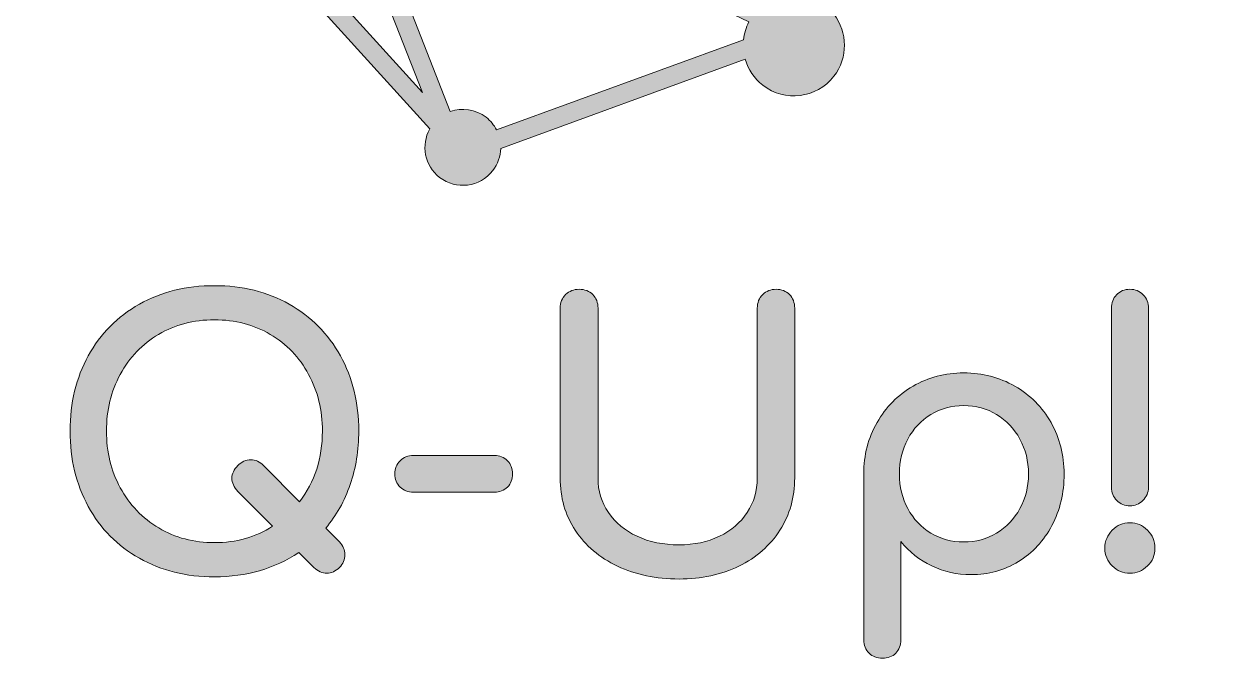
# Model space of a CAD drawing. Header units: inches. Extents: x 1.85 to 8.15, y -9.52 to -0.45.
# Drawn here: x 1.85 to 8.15, y -9.52 to -6.16 of the extents above; entities that cross this region are included whole.
import ezdxf

# ---------------------------------------------------------------- set-up
doc = ezdxf.new("R2010")
doc.units = ezdxf.units.IN
doc.header["$MEASUREMENT"] = 0
doc.layers.add('Capa 1', color=7, linetype='Continuous')

# ---------------------------------------------------------------- blocks, each defined once
blk = doc.blocks.new('block 2')
at = {"layer": 'Capa 1', "true_color": 0x040006}
h = blk.add_hatch(color=178, dxfattribs=at)
h.dxf.hatch_style = 2
edge = h.paths.add_edge_path()
edge.add_spline(control_points=[(8.0459, -1.4781), (7.958, -1.4098), (7.8314, -1.4257), (7.7631, -1.5136), (7.7531, -1.5265), (7.7455, -1.5404), (7.739, -1.5546), (7.739, -1.5546), (4.8296, -0.7053), (4.8296, -0.7053), (4.8396, -0.6359), (4.814, -0.5633), (4.7546, -0.5172), (4.6667, -0.4489), (4.5401, -0.4649), (4.4718, -0.5528), (4.4185, -0.6214), (4.4172, -0.7132), (4.4606, -0.7828), (4.4606, -0.7828), (2.6193, -2.3585), (2.6193, -2.3585), (2.5077, -2.3054), (2.3705, -2.3347), (2.2916, -2.4363), (2.2006, -2.5535), (2.2218, -2.7223), (2.3391, -2.8134), (2.3519, -2.8234), (2.3655, -2.8318), (2.3794, -2.8391), (2.3794, -2.8391), (2.0759, -4.2958), (2.0759, -4.2958), (2.0164, -4.2963), (1.9577, -4.3222), (1.9183, -4.3728), (1.8501, -4.4607), (1.866, -4.5873), (1.9539, -4.6556), (2.0141, -4.7024), (2.0921, -4.7087), (2.1574, -4.6805), (2.1574, -4.6805), (4.0039, -6.7165), (4.0039, -6.7165), (3.9563, -6.802), (3.9761, -6.9114), (4.0557, -6.9733), (4.1437, -7.0416), (4.2703, -7.0256), (4.3385, -6.9377), (4.3658, -6.9026), (4.3791, -6.8612), (4.3802, -6.8199), (4.3802, -6.8199), (5.6776, -6.3469), (5.6776, -6.3469), (5.6928, -6.3997), (5.7239, -6.4484), (5.7706, -6.4847), (5.8879, -6.5757), (6.0567, -6.5545), (6.1477, -6.4373), (6.2242, -6.3387), (6.2211, -6.2038), (6.1486, -6.1092), (6.1486, -6.1092), (7.5055, -5.1639), (7.5055, -5.1639), (7.508, -5.166), (7.5099, -5.1686), (7.5125, -5.1706), (7.6004, -5.2389), (7.7271, -5.2229), (7.7953, -5.135), (7.8636, -5.0471), (7.8477, -4.9205), (7.7598, -4.8522), (7.7422, -4.8386), (7.7229, -4.8292), (7.703, -4.8222), (7.703, -4.8222), (7.961, -1.8342), (7.961, -1.8342), (8.0071, -1.8251), (8.0504, -1.8009), (8.0815, -1.7609), (8.1498, -1.673), (8.1338, -1.5463), (8.0459, -1.4781)], knot_values=[0, 0, 0, 0, 1, 1, 1, 2, 2, 2, 3, 3, 3, 4, 4, 4, 5, 5, 5, 6, 6, 6, 7, 7, 7, 8, 8, 8, 9, 9, 9, 10, 10, 10, 11, 11, 11, 12, 12, 12, 13, 13, 13, 14, 14, 14, 15, 15, 15, 16, 16, 16, 17, 17, 17, 18, 18, 18, 19, 19, 19, 20, 20, 20, 21, 21, 21, 22, 22, 22, 23, 23, 23, 24, 24, 24, 25, 25, 25, 26, 26, 26, 27, 27, 27, 28, 28, 28, 29, 29, 29, 30, 30, 30, 30], degree=3, periodic=1)
edge = h.paths.add_edge_path()
edge.add_spline(control_points=[(7.7987, -1.7964), (7.8018, -1.7988), (7.8052, -1.8003), (7.8084, -1.8025), (7.8084, -1.8025), (7.3148, -3.156), (7.3148, -3.156), (7.25, -3.143), (7.1822, -3.1541), (7.1249, -3.1879), (7.1249, -3.1879), (5.9537, -1.73), (5.9537, -1.73), (5.9624, -1.7215), (5.9708, -1.7125), (5.9785, -1.7026), (5.9929, -1.6841), (6.0041, -1.6641), (6.013, -1.6435), (6.013, -1.6435), (7.733, -1.7051), (7.733, -1.7051), (7.7454, -1.74), (7.7673, -1.772), (7.7987, -1.7964)], knot_values=[0, 0, 0, 0, 1, 1, 1, 2, 2, 2, 3, 3, 3, 4, 4, 4, 5, 5, 5, 6, 6, 6, 7, 7, 7, 8, 8, 8, 8], degree=3, periodic=1)
edge = h.paths.add_edge_path()
edge.add_spline(control_points=[(4.6778, -3.5364), (4.6338, -3.6743), (4.6522, -3.8252), (4.7278, -3.9485), (4.7278, -3.9485), (4.5271, -4.1018), (4.5271, -4.1018), (4.3974, -3.9054), (4.367, -3.6574), (4.4461, -3.4355), (4.4461, -3.4355), (4.6778, -3.5364), (4.6778, -3.5364)], knot_values=[0, 0, 0, 0, 1, 1, 1, 2, 2, 2, 3, 3, 3, 4, 4, 4, 4], degree=3, periodic=1)
edge = h.paths.add_edge_path()
edge.add_spline(control_points=[(4.4864, -3.3432), (4.5071, -3.3033), (4.5311, -3.2645), (4.5596, -3.2278), (4.743, -2.9915), (5.0407, -2.896), (5.315, -2.9567), (5.315, -2.9567), (5.2438, -3.1985), (5.2438, -3.1985), (5.0662, -3.1654), (4.8769, -3.2298), (4.7585, -3.3823), (4.7431, -3.4021), (4.7301, -3.4229), (4.7181, -3.4441), (4.7181, -3.4441), (4.4864, -3.3432), (4.4864, -3.3432)], knot_values=[0, 0, 0, 0, 1, 1, 1, 2, 2, 2, 3, 3, 3, 4, 4, 4, 5, 5, 5, 6, 6, 6, 6], degree=3, periodic=1)
edge = h.paths.add_edge_path()
edge.add_spline(control_points=[(4.7891, -4.0285), (4.8067, -4.0472), (4.8255, -4.0652), (4.8464, -4.0815), (4.9653, -4.1738), (5.1128, -4.2034), (5.2497, -4.1761), (5.2497, -4.1761), (5.324, -4.4173), (5.324, -4.4173), (5.1109, -4.4673), (4.8779, -4.4247), (4.6919, -4.2804), (4.6534, -4.2505), (4.619, -4.2173), (4.588, -4.182), (4.588, -4.182), (4.7891, -4.0285), (4.7891, -4.0285)], knot_values=[0, 0, 0, 0, 1, 1, 1, 2, 2, 2, 3, 3, 3, 4, 4, 4, 5, 5, 5, 6, 6, 6, 6], degree=3, periodic=1)
edge = h.paths.add_edge_path()
edge.add_spline(control_points=[(4.48, -3.166), (4.4462, -3.2095), (4.4175, -3.2553), (4.3934, -3.3027), (4.3934, -3.3027), (4.1427, -3.1935), (4.1427, -3.1935), (4.1762, -3.1254), (4.2168, -3.0601), (4.2645, -2.9987), (4.4486, -2.7616), (4.714, -2.6104), (5.0118, -2.5729), (5.0595, -2.5669), (5.107, -2.5639), (5.1543, -2.5639), (5.245, -2.5639), (5.3344, -2.5751), (5.4212, -2.5965), (5.4212, -2.5965), (5.3438, -2.8592), (5.3438, -2.8592), (5.0307, -2.7872), (4.6896, -2.896), (4.48, -3.166)], knot_values=[0, 0, 0, 0, 1, 1, 1, 2, 2, 2, 3, 3, 3, 4, 4, 4, 5, 5, 5, 6, 6, 6, 7, 7, 7, 8, 8, 8, 8], degree=3, periodic=1)
edge = h.paths.add_edge_path()
edge.add_spline(control_points=[(5.412, -2.9844), (5.4823, -3.0103), (5.5499, -3.0471), (5.6121, -3.0955), (5.7631, -3.2127), (5.8562, -3.3768), (5.8884, -3.5514), (5.8884, -3.5514), (5.6385, -3.5805), (5.6385, -3.5805), (5.6143, -3.4708), (5.5533, -3.3686), (5.4576, -3.2944), (5.4209, -3.2659), (5.3814, -3.2438), (5.3404, -3.2271), (5.3404, -3.2271), (5.412, -2.9844), (5.412, -2.9844)], knot_values=[0, 0, 0, 0, 1, 1, 1, 2, 2, 2, 3, 3, 3, 4, 4, 4, 5, 5, 5, 6, 6, 6, 6], degree=3, periodic=1)
edge = h.paths.add_edge_path()
edge.add_spline(control_points=[(5.6739, -3.0158), (5.6014, -2.9596), (5.5226, -2.9171), (5.4405, -2.8875), (5.4405, -2.8875), (5.518, -2.6248), (5.518, -2.6248), (5.6331, -2.6646), (5.7423, -2.7234), (5.8413, -2.8003), (6.0746, -2.9815), (6.2167, -3.2371), (6.2605, -3.508), (6.2605, -3.508), (5.9895, -3.5396), (5.9895, -3.5396), (5.954, -3.339), (5.8471, -3.1503), (5.6739, -3.0158)], knot_values=[0, 0, 0, 0, 1, 1, 1, 2, 2, 2, 3, 3, 3, 4, 4, 4, 5, 5, 5, 6, 6, 6, 6], degree=3, periodic=1)
edge = h.paths.add_edge_path()
edge.add_spline(control_points=[(5.4497, -2.4997), (5.3044, -2.4633), (5.1522, -2.4536), (4.9992, -2.4729), (4.6747, -2.5138), (4.3855, -2.6785), (4.1848, -2.9369), (4.132, -3.005), (4.0871, -3.0775), (4.0502, -3.1533), (4.0502, -3.1533), (2.7724, -2.5969), (2.7724, -2.5969), (2.7719, -2.5667), (2.7662, -2.5368), (2.7558, -2.5083), (2.7558, -2.5083), (5.5525, -1.7003), (5.5525, -1.7003), (5.5663, -1.7185), (5.5825, -1.7354), (5.6014, -1.7501), (5.6199, -1.7645), (5.6399, -1.7758), (5.6605, -1.7846), (5.6605, -1.7846), (5.4497, -2.4997), (5.4497, -2.4997)], knot_values=[0, 0, 0, 0, 1, 1, 1, 2, 2, 2, 3, 3, 3, 4, 4, 4, 5, 5, 5, 6, 6, 6, 7, 7, 7, 8, 8, 8, 9, 9, 9, 9], degree=3, periodic=1)
edge = h.paths.add_edge_path()
edge.add_spline(control_points=[(4.1021, -3.2858), (4.1021, -3.2858), (4.3532, -3.3951), (4.3532, -3.3951), (4.2597, -3.6506), (4.2948, -3.9378), (4.4465, -4.1633), (4.4465, -4.1633), (4.2289, -4.3295), (4.2289, -4.3295), (4.1263, -4.1822), (4.0601, -4.0114), (4.037, -3.8282), (4.0136, -3.6417), (4.0365, -3.4564), (4.1021, -3.2858)], knot_values=[0, 0, 0, 0, 1, 1, 1, 2, 2, 2, 3, 3, 3, 4, 4, 4, 5, 5, 5, 5], degree=3, periodic=1)
edge = h.paths.add_edge_path()
edge.add_spline(control_points=[(4.5075, -4.2435), (4.5437, -4.2855), (4.5846, -4.3247), (4.6301, -4.36), (4.785, -4.4803), (4.9687, -4.5385), (5.1511, -4.5385), (5.2194, -4.5385), (5.2874, -4.53), (5.3538, -4.5139), (5.3538, -4.5139), (5.4342, -4.775), (5.4342, -4.775), (5.1085, -4.8591), (4.7486, -4.7973), (4.4628, -4.5755), (4.3987, -4.5258), (4.3412, -4.4699), (4.2903, -4.4093), (4.2903, -4.4093), (4.5075, -4.2435), (4.5075, -4.2435)], knot_values=[0, 0, 0, 0, 1, 1, 1, 2, 2, 2, 3, 3, 3, 4, 4, 4, 5, 5, 5, 6, 6, 6, 7, 7, 7, 7], degree=3, periodic=1)
edge = h.paths.add_edge_path()
edge.add_spline(control_points=[(5.4202, -4.3873), (5.4202, -4.3873), (5.3461, -4.1466), (5.3461, -4.1466), (5.4221, -4.1146), (5.4913, -4.0634), (5.5456, -3.9935), (5.6178, -3.9005), (5.6516, -3.7899), (5.65, -3.6807), (5.65, -3.6807), (5.9004, -3.6515), (5.9004, -3.6515), (5.9089, -3.8244), (5.8587, -4.0009), (5.7445, -4.148), (5.6573, -4.2602), (5.5441, -4.34), (5.4202, -4.3873)], knot_values=[0, 0, 0, 0, 1, 1, 1, 2, 2, 2, 3, 3, 3, 4, 4, 4, 5, 5, 5, 6, 6, 6, 6], degree=3, periodic=1)
edge = h.paths.add_edge_path()
edge.add_spline(control_points=[(5.8241, -4.2098), (5.9551, -4.041), (6.0123, -3.838), (6.0009, -3.6398), (6.0009, -3.6398), (6.2723, -3.6081), (6.2723, -3.6081), (6.2914, -3.8751), (6.2162, -4.1497), (6.0396, -4.3772), (5.9036, -4.5524), (5.7255, -4.676), (5.5305, -4.7455), (5.5305, -4.7455), (5.4501, -4.4843), (5.4501, -4.4843), (5.5932, -4.431), (5.7238, -4.339), (5.8241, -4.2098)], knot_values=[0, 0, 0, 0, 1, 1, 1, 2, 2, 2, 3, 3, 3, 4, 4, 4, 5, 5, 5, 6, 6, 6, 6], degree=3, periodic=1)
edge = h.paths.add_edge_path()
edge.add_spline(control_points=[(5.9031, -2.7207), (5.7939, -2.636), (5.6735, -2.5715), (5.5464, -2.5282), (5.5464, -2.5282), (5.7593, -1.8062), (5.7593, -1.8062), (5.7969, -1.8071), (5.8343, -1.8003), (5.8692, -1.7858), (5.8692, -1.7858), (7.0491, -3.2545), (7.0491, -3.2545), (7.0103, -3.3045), (6.9921, -3.364), (6.9929, -3.4227), (6.9929, -3.4227), (6.3606, -3.4964), (6.3606, -3.4964), (6.3137, -3.1995), (6.1586, -2.9192), (5.9031, -2.7207)], knot_values=[0, 0, 0, 0, 1, 1, 1, 2, 2, 2, 3, 3, 3, 4, 4, 4, 5, 5, 5, 6, 6, 6, 7, 7, 7, 7], degree=3, periodic=1)
edge = h.paths.add_edge_path()
edge.add_spline(control_points=[(7.5236, -1.5967), (7.5236, -1.5967), (6.0346, -1.5434), (6.0346, -1.5434), (6.0362, -1.4614), (6.0008, -1.3797), (5.931, -1.3256), (5.8184, -1.2381), (5.6583, -1.2545), (5.5652, -1.3599), (5.5652, -1.3599), (4.874, -0.8232), (4.874, -0.8232), (4.874, -0.8232), (7.5236, -1.5967), (7.5236, -1.5967)], knot_values=[0, 0, 0, 0, 1, 1, 1, 2, 2, 2, 3, 3, 3, 4, 4, 4, 5, 5, 5, 5], degree=3, periodic=1)
edge = h.paths.add_edge_path()
edge.add_spline(control_points=[(4.5343, -0.8524), (4.5993, -0.8882), (4.6776, -0.8847), (4.7388, -0.8458), (4.7388, -0.8458), (5.5133, -1.4473), (5.5133, -1.4473), (5.4945, -1.4996), (5.4929, -1.556), (5.5072, -1.6085), (5.5072, -1.6085), (2.7046, -2.4181), (2.7046, -2.4181), (2.7046, -2.4181), (4.5343, -0.8524), (4.5343, -0.8524)], knot_values=[0, 0, 0, 0, 1, 1, 1, 2, 2, 2, 3, 3, 3, 4, 4, 4, 5, 5, 5, 5], degree=3, periodic=1)
edge = h.paths.add_edge_path()
edge.add_spline(control_points=[(2.7161, -2.7659), (2.7324, -2.745), (2.7449, -2.7224), (2.7541, -2.6989), (2.7541, -2.6989), (4.0097, -3.2455), (4.0097, -3.2455), (3.9369, -3.4327), (3.9113, -3.636), (3.937, -3.8407), (3.9623, -4.0419), (4.0353, -4.2294), (4.1486, -4.3907), (4.1486, -4.3907), (3.6047, -4.8061), (3.6047, -4.8061), (3.6, -4.802), (3.5955, -4.7978), (3.5905, -4.7939), (3.5284, -4.7457), (3.4518, -4.7293), (3.38, -4.7416), (3.38, -4.7416), (2.658, -2.8213), (2.658, -2.8213), (2.6795, -2.8062), (2.6992, -2.7878), (2.7161, -2.7659)], knot_values=[0, 0, 0, 0, 1, 1, 1, 2, 2, 2, 3, 3, 3, 4, 4, 4, 5, 5, 5, 6, 6, 6, 7, 7, 7, 8, 8, 8, 9, 9, 9, 9], degree=3, periodic=1)
edge = h.paths.add_edge_path()
edge.add_spline(control_points=[(2.2011, -4.3372), (2.1925, -4.3305), (2.1832, -4.3252), (2.1738, -4.3201), (2.1738, -4.3201), (2.4763, -2.8682), (2.4763, -2.8682), (2.5063, -2.8712), (2.5366, -2.8694), (2.5658, -2.8625), (2.5658, -2.8625), (3.2857, -4.7771), (3.2857, -4.7771), (3.2586, -4.7936), (3.234, -4.8149), (3.2134, -4.8413), (3.2064, -4.8503), (3.2003, -4.8597), (3.1947, -4.8693), (3.1947, -4.8693), (2.2742, -4.537), (2.2742, -4.537), (2.2891, -4.4642), (2.2638, -4.3859), (2.2011, -4.3372)], knot_values=[0, 0, 0, 0, 1, 1, 1, 2, 2, 2, 3, 3, 3, 4, 4, 4, 5, 5, 5, 6, 6, 6, 7, 7, 7, 8, 8, 8, 8], degree=3, periodic=1)
edge = h.paths.add_edge_path()
edge.add_spline(control_points=[(2.2539, -4.6368), (2.2539, -4.6368), (3.1603, -4.9639), (3.1603, -4.9639), (3.1455, -5.0576), (3.1807, -5.1562), (3.2608, -5.2184), (3.3239, -5.2674), (3.4019, -5.2836), (3.4747, -5.2701), (3.4747, -5.2701), (3.9648, -6.5234), (3.9648, -6.5234), (3.9648, -6.5234), (2.2539, -4.6368), (2.2539, -4.6368)], knot_values=[0, 0, 0, 0, 1, 1, 1, 2, 2, 2, 3, 3, 3, 4, 4, 4, 5, 5, 5, 5], degree=3, periodic=1)
edge = h.paths.add_edge_path()
edge.add_spline(control_points=[(5.6686, -6.2429), (5.6686, -6.2429), (4.3576, -6.7209), (4.3576, -6.7209), (4.3446, -6.696), (4.3266, -6.6733), (4.303, -6.6549), (4.2468, -6.6113), (4.1749, -6.6024), (4.1124, -6.6244), (4.1124, -6.6244), (3.5686, -5.2334), (3.5686, -5.2334), (3.5944, -5.2172), (3.6181, -5.1965), (3.6379, -5.171), (3.6393, -5.1692), (3.6404, -5.1672), (3.6418, -5.1654), (3.6418, -5.1654), (5.6972, -6.1486), (5.6972, -6.1486), (5.6816, -6.1785), (5.6722, -6.2105), (5.6686, -6.2429)], knot_values=[0, 0, 0, 0, 1, 1, 1, 2, 2, 2, 3, 3, 3, 4, 4, 4, 5, 5, 5, 6, 6, 6, 7, 7, 7, 8, 8, 8, 8], degree=3, periodic=1)
edge = h.paths.add_edge_path()
edge.add_spline(control_points=[(5.7615, -6.0676), (5.7615, -6.0676), (3.6855, -5.0746), (3.6855, -5.0746), (3.7021, -5.0115), (3.6948, -4.9444), (3.6658, -4.8862), (3.6658, -4.8862), (4.2101, -4.4705), (4.2101, -4.4705), (4.2663, -4.538), (4.33, -4.6), (4.401, -4.6551), (4.6239, -4.8282), (4.8882, -4.912), (5.1507, -4.912), (5.2564, -4.912), (5.3616, -4.898), (5.4638, -4.8711), (5.4638, -4.8711), (5.8207, -6.0297), (5.8207, -6.0297), (5.7997, -6.0396), (5.7797, -6.0521), (5.7615, -6.0676)], knot_values=[0, 0, 0, 0, 1, 1, 1, 2, 2, 2, 3, 3, 3, 4, 4, 4, 5, 5, 5, 6, 6, 6, 7, 7, 7, 8, 8, 8, 8], degree=3, periodic=1)
edge = h.paths.add_edge_path()
edge.add_spline(control_points=[(5.9184, -6.0045), (5.9184, -6.0045), (5.5602, -4.8419), (5.5602, -4.8419), (5.7743, -4.7665), (5.97, -4.6312), (6.1192, -4.439), (6.3127, -4.1898), (6.3946, -3.8888), (6.3725, -3.5965), (6.3725, -3.5965), (7.0133, -3.5218), (7.0133, -3.5218), (7.0305, -3.5636), (7.0583, -3.6017), (7.0966, -3.6314), (7.1014, -3.6352), (7.1064, -3.6384), (7.1114, -3.6418), (7.1114, -3.6418), (5.966, -6.0057), (5.966, -6.0057), (5.9501, -6.0039), (5.9342, -6.0035), (5.9184, -6.0045)], knot_values=[0, 0, 0, 0, 1, 1, 1, 2, 2, 2, 3, 3, 3, 4, 4, 4, 5, 5, 5, 6, 6, 6, 7, 7, 7, 8, 8, 8, 8], degree=3, periodic=1)
edge = h.paths.add_edge_path()
edge.add_spline(control_points=[(7.477, -4.8878), (7.4326, -4.9449), (7.4244, -5.0181), (7.4477, -5.0813), (7.4477, -5.0813), (6.0709, -6.0406), (6.0709, -6.0406), (6.0683, -6.0391), (6.0657, -6.0377), (6.0632, -6.0363), (6.0632, -6.0363), (7.2041, -3.6815), (7.2041, -3.6815), (7.2261, -3.6863), (7.2485, -3.6885), (7.2707, -3.6877), (7.2707, -3.6877), (7.5422, -4.8335), (7.5422, -4.8335), (7.5176, -4.8465), (7.4951, -4.8644), (7.477, -4.8878)], knot_values=[0, 0, 0, 0, 1, 1, 1, 2, 2, 2, 3, 3, 3, 4, 4, 4, 5, 5, 5, 6, 6, 6, 7, 7, 7, 7], degree=3, periodic=1)
edge = h.paths.add_edge_path()
edge.add_spline(control_points=[(7.6129, -4.6949), (7.6129, -4.6949), (7.369, -3.6655), (7.369, -3.6655), (7.4089, -3.6481), (7.4451, -3.6208), (7.4737, -3.584), (7.5647, -3.4668), (7.5435, -3.298), (7.4263, -3.2069), (7.4204, -3.2024), (7.4143, -3.1983), (7.4082, -3.1943), (7.4082, -3.1943), (7.8462, -1.9931), (7.8462, -1.9931), (7.8462, -1.9931), (7.6129, -4.6949), (7.6129, -4.6949)], knot_values=[0, 0, 0, 0, 1, 1, 1, 2, 2, 2, 3, 3, 3, 4, 4, 4, 5, 5, 5, 6, 6, 6, 6], degree=3, periodic=1)
h = blk.add_hatch(color=178, dxfattribs=at)
h.dxf.hatch_style = 2
edge = h.paths.add_edge_path()
edge.add_spline(control_points=[(3.258, -7.6464), (3.1417, -7.5808), (3.0095, -7.5481), (2.8617, -7.5481), (2.7125, -7.5481), (2.5798, -7.5808), (2.4634, -7.6464), (2.347, -7.7119), (2.2567, -7.8033), (2.1924, -7.9203), (2.1281, -8.0373), (2.096, -8.1704), (2.096, -8.3195), (2.096, -8.4687), (2.1281, -8.6021), (2.1924, -8.7197), (2.2567, -8.8374), (2.347, -8.929), (2.4634, -8.9946), (2.5798, -9.0602), (2.7125, -9.093), (2.8617, -9.093), (3.0314, -9.093), (3.1806, -9.0499), (3.3091, -8.9637), (3.3091, -8.9637), (3.3883, -9.0429), (3.3883, -9.0429), (3.4114, -9.0634), (3.4345, -9.0737), (3.4577, -9.0737), (3.4821, -9.0737), (3.5046, -9.0634), (3.5252, -9.0429), (3.5445, -9.0236), (3.5541, -9.0011), (3.5541, -8.9753), (3.5541, -8.9509), (3.5445, -8.9284), (3.5252, -8.9078), (3.5252, -8.9078), (3.4519, -8.8345), (3.4519, -8.8345), (3.5085, -8.7677), (3.5519, -8.6905), (3.5821, -8.6031), (3.6123, -8.5156), (3.6274, -8.4212), (3.6274, -8.3195), (3.6274, -8.1704), (3.5949, -8.0373), (3.53, -7.9203), (3.4651, -7.8033), (3.3744, -7.7119), (3.258, -7.6464)], knot_values=[0, 0, 0, 0, 1, 1, 1, 2, 2, 2, 3, 3, 3, 4, 4, 4, 5, 5, 5, 6, 6, 6, 7, 7, 7, 8, 8, 8, 9, 9, 9, 10, 10, 10, 11, 11, 11, 12, 12, 12, 13, 13, 13, 14, 14, 14, 15, 15, 15, 16, 16, 16, 17, 17, 17, 18, 18, 18, 18], degree=3, periodic=1)
edge = h.paths.add_edge_path()
edge.add_spline(control_points=[(3.313, -8.6957), (3.313, -8.6957), (3.1221, -8.5028), (3.1221, -8.5028), (3.1028, -8.4822), (3.0803, -8.4719), (3.0546, -8.4719), (3.0288, -8.4719), (3.0057, -8.4822), (2.9851, -8.5028), (2.9646, -8.5234), (2.9543, -8.5459), (2.9543, -8.5703), (2.9543, -8.5934), (2.9646, -8.6165), (2.9851, -8.6397), (2.9851, -8.6397), (3.1703, -8.8249), (3.1703, -8.8249), (3.0803, -8.8828), (2.9774, -8.9117), (2.8617, -8.9117), (2.7524, -8.9117), (2.654, -8.8857), (2.5666, -8.8336), (2.4791, -8.7815), (2.411, -8.7104), (2.3622, -8.6204), (2.3132, -8.5305), (2.2888, -8.4301), (2.2888, -8.3195), (2.2888, -8.209), (2.3132, -8.1087), (2.3622, -8.0187), (2.411, -7.9286), (2.4788, -7.8579), (2.5656, -7.8065), (2.6524, -7.755), (2.7511, -7.7293), (2.8617, -7.7293), (2.9723, -7.7293), (3.071, -7.755), (3.1578, -7.8065), (3.2445, -7.8579), (3.3124, -7.9286), (3.3612, -8.0187), (3.4101, -8.1087), (3.4345, -8.209), (3.4345, -8.3195), (3.4345, -8.4635), (3.394, -8.5889), (3.313, -8.6957)], knot_values=[0, 0, 0, 0, 1, 1, 1, 2, 2, 2, 3, 3, 3, 4, 4, 4, 5, 5, 5, 6, 6, 6, 7, 7, 7, 8, 8, 8, 9, 9, 9, 10, 10, 10, 11, 11, 11, 12, 12, 12, 13, 13, 13, 14, 14, 14, 15, 15, 15, 16, 16, 16, 17, 17, 17, 17], degree=3, periodic=1)
h = blk.add_hatch(color=178, dxfattribs=at)
h.dxf.hatch_style = 2
edge = h.paths.add_edge_path()
edge.add_spline(control_points=[(5.8417, -7.5673), (5.8133, -7.5673), (5.7896, -7.5767), (5.7703, -7.5953), (5.751, -7.6139), (5.7413, -7.6381), (5.7413, -7.6676), (5.7413, -7.6676), (5.7413, -8.5684), (5.7413, -8.5684), (5.7413, -8.6365), (5.7236, -8.6976), (5.6883, -8.7516), (5.6529, -8.8056), (5.6038, -8.8477), (5.5408, -8.8779), (5.4777, -8.9082), (5.4063, -8.9232), (5.3266, -8.9232), (5.2431, -8.9232), (5.1688, -8.9082), (5.1039, -8.8779), (5.0389, -8.8477), (4.9882, -8.8056), (4.9515, -8.7516), (4.9149, -8.6976), (4.8965, -8.6365), (4.8965, -8.5684), (4.8965, -8.5684), (4.8965, -7.6676), (4.8965, -7.6676), (4.8965, -7.6381), (4.8872, -7.6139), (4.8686, -7.5953), (4.8499, -7.5767), (4.8258, -7.5673), (4.7963, -7.5673), (4.7679, -7.5673), (4.7442, -7.5767), (4.7249, -7.5953), (4.7056, -7.6139), (4.696, -7.6381), (4.696, -7.6676), (4.696, -7.6676), (4.696, -8.5684), (4.696, -8.5684), (4.696, -8.6725), (4.7226, -8.7651), (4.776, -8.8461), (4.8293, -8.9271), (4.9039, -8.9904), (4.9997, -9.0361), (5.0955, -9.0817), (5.2045, -9.1045), (5.3266, -9.1045), (5.4449, -9.1045), (5.5507, -9.0817), (5.6439, -9.0361), (5.7371, -8.9904), (5.8098, -8.9268), (5.8619, -8.8451), (5.914, -8.7635), (5.94, -8.6713), (5.94, -8.5684), (5.94, -8.5684), (5.94, -7.6676), (5.94, -7.6676), (5.94, -7.6381), (5.9307, -7.6139), (5.9121, -7.5953), (5.8934, -7.5767), (5.8699, -7.5673), (5.8417, -7.5673)], knot_values=[0, 0, 0, 0, 1, 1, 1, 2, 2, 2, 3, 3, 3, 4, 4, 4, 5, 5, 5, 6, 6, 6, 7, 7, 7, 8, 8, 8, 9, 9, 9, 10, 10, 10, 11, 11, 11, 12, 12, 12, 13, 13, 13, 14, 14, 14, 15, 15, 15, 16, 16, 16, 17, 17, 17, 18, 18, 18, 19, 19, 19, 20, 20, 20, 21, 21, 21, 22, 22, 22, 23, 23, 23, 24, 24, 24, 24], degree=3, periodic=1)
h = blk.add_hatch(color=178, dxfattribs=at)
h.dxf.hatch_style = 2
edge = h.paths.add_edge_path()
edge.add_spline(control_points=[(7.7182, -8.7168), (7.7439, -8.7168), (7.7668, -8.7072), (7.7867, -8.6879), (7.8067, -8.6686), (7.8166, -8.6455), (7.8166, -8.6185), (7.8166, -8.6185), (7.8166, -7.6676), (7.8166, -7.6676), (7.8166, -7.6393), (7.8072, -7.6156), (7.7887, -7.5963), (7.77, -7.577), (7.7465, -7.5673), (7.7182, -7.5673), (7.6899, -7.5673), (7.6665, -7.577), (7.6478, -7.5963), (7.6292, -7.6156), (7.6199, -7.6393), (7.6199, -7.6676), (7.6199, -7.6676), (7.6199, -8.6185), (7.6199, -8.6185), (7.6199, -8.6455), (7.6295, -8.6686), (7.6488, -8.6879), (7.6681, -8.7072), (7.6913, -8.7168), (7.7182, -8.7168)], knot_values=[0, 0, 0, 0, 1, 1, 1, 2, 2, 2, 3, 3, 3, 4, 4, 4, 5, 5, 5, 6, 6, 6, 7, 7, 7, 8, 8, 8, 9, 9, 9, 10, 10, 10, 10], degree=3, periodic=1)
h = blk.add_hatch(color=178, dxfattribs=at)
h.dxf.hatch_style = 2
edge = h.paths.add_edge_path()
edge.add_spline(control_points=[(7.1078, -8.0813), (7.0261, -8.0344), (6.9359, -8.0109), (6.8369, -8.0109), (6.7378, -8.0109), (6.6481, -8.0344), (6.5677, -8.0813), (6.4874, -8.1283), (6.4237, -8.1926), (6.3768, -8.2742), (6.3298, -8.3559), (6.3064, -8.4468), (6.3064, -8.5471), (6.3064, -8.5471), (6.3064, -9.4267), (6.3064, -9.4267), (6.3064, -9.4562), (6.3157, -9.48), (6.3344, -9.498), (6.353, -9.516), (6.3765, -9.525), (6.4048, -9.525), (6.4344, -9.525), (6.4581, -9.516), (6.4761, -9.498), (6.4941, -9.48), (6.5032, -9.4562), (6.5032, -9.4267), (6.5032, -9.4267), (6.5032, -8.9059), (6.5032, -8.9059), (6.5481, -8.9612), (6.6028, -9.0043), (6.6671, -9.0351), (6.7314, -9.0659), (6.8008, -9.0814), (6.8754, -9.0814), (6.968, -9.0814), (7.0519, -9.0583), (7.1271, -9.0119), (7.2024, -8.9657), (7.2615, -8.9017), (7.3046, -8.82), (7.3476, -8.7384), (7.3692, -8.6474), (7.3692, -8.5471), (7.3692, -8.4468), (7.346, -8.3559), (7.2997, -8.2742), (7.2535, -8.1926), (7.1894, -8.1283), (7.1078, -8.0813)], knot_values=[0, 0, 0, 0, 1, 1, 1, 2, 2, 2, 3, 3, 3, 4, 4, 4, 5, 5, 5, 6, 6, 6, 7, 7, 7, 8, 8, 8, 9, 9, 9, 10, 10, 10, 11, 11, 11, 12, 12, 12, 13, 13, 13, 14, 14, 14, 15, 15, 15, 16, 16, 16, 17, 17, 17, 17], degree=3, periodic=1)
edge = h.paths.add_edge_path()
edge.add_spline(control_points=[(7.1348, -8.7313), (7.1046, -8.786), (7.0635, -8.829), (7.0114, -8.8605), (6.9593, -8.8921), (6.9011, -8.9078), (6.8369, -8.9078), (6.7725, -8.9078), (6.7144, -8.8921), (6.6623, -8.8605), (6.6102, -8.829), (6.5694, -8.786), (6.5398, -8.7313), (6.5102, -8.6767), (6.4954, -8.6153), (6.4954, -8.5471), (6.4954, -8.479), (6.5102, -8.4173), (6.5398, -8.362), (6.5694, -8.3067), (6.6102, -8.2633), (6.6623, -8.2317), (6.7144, -8.2003), (6.7725, -8.1845), (6.8369, -8.1845), (6.9011, -8.1845), (6.9593, -8.2003), (7.0114, -8.2317), (7.0635, -8.2633), (7.1046, -8.3067), (7.1348, -8.362), (7.165, -8.4173), (7.1802, -8.479), (7.1802, -8.5471), (7.1802, -8.6153), (7.165, -8.6767), (7.1348, -8.7313)], knot_values=[0, 0, 0, 0, 1, 1, 1, 2, 2, 2, 3, 3, 3, 4, 4, 4, 5, 5, 5, 6, 6, 6, 7, 7, 7, 8, 8, 8, 9, 9, 9, 10, 10, 10, 11, 11, 11, 12, 12, 12, 12], degree=3, periodic=1)
h = blk.add_hatch(color=178, dxfattribs=at)
h.dxf.hatch_style = 2
edge = h.paths.add_edge_path()
edge.add_spline(control_points=[(4.3469, -8.4488), (4.3469, -8.4488), (3.9167, -8.4488), (3.9167, -8.4488), (3.8884, -8.4488), (3.865, -8.4581), (3.8463, -8.4767), (3.8276, -8.4954), (3.8183, -8.5188), (3.8183, -8.5471), (3.8183, -8.5754), (3.8276, -8.5986), (3.8463, -8.6165), (3.865, -8.6346), (3.8884, -8.6436), (3.9167, -8.6436), (3.9167, -8.6436), (4.3469, -8.6436), (4.3469, -8.6436), (4.3751, -8.6436), (4.3982, -8.6346), (4.4163, -8.6165), (4.4342, -8.5986), (4.4433, -8.5754), (4.4433, -8.5471), (4.4433, -8.5188), (4.4342, -8.4954), (4.4163, -8.4767), (4.3982, -8.4581), (4.3751, -8.4488), (4.3469, -8.4488)], knot_values=[0, 0, 0, 0, 1, 1, 1, 2, 2, 2, 3, 3, 3, 4, 4, 4, 5, 5, 5, 6, 6, 6, 7, 7, 7, 8, 8, 8, 9, 9, 9, 10, 10, 10, 10], degree=3, periodic=1)
h = blk.add_hatch(color=178, dxfattribs=at)
h.dxf.hatch_style = 2
edge = h.paths.add_edge_path()
edge.add_spline(control_points=[(7.7182, -8.8056), (7.6823, -8.8056), (7.651, -8.8188), (7.6247, -8.8451), (7.5984, -8.8715), (7.5852, -8.9033), (7.5852, -8.9406), (7.5852, -8.9779), (7.5984, -9.0094), (7.6247, -9.0351), (7.651, -9.0608), (7.6823, -9.0737), (7.7182, -9.0737), (7.7542, -9.0737), (7.7854, -9.0608), (7.8118, -9.0351), (7.8382, -9.0094), (7.8513, -8.9779), (7.8513, -8.9406), (7.8513, -8.9033), (7.8382, -8.8715), (7.8118, -8.8451), (7.7854, -8.8188), (7.7542, -8.8056), (7.7182, -8.8056)], knot_values=[0, 0, 0, 0, 1, 1, 1, 2, 2, 2, 3, 3, 3, 4, 4, 4, 5, 5, 5, 6, 6, 6, 7, 7, 7, 8, 8, 8, 8], degree=3, periodic=1)
at = {"layer": 'Capa 1', "lineweight": 0}
for points, knots in [([(8.0459, -1.4781), (7.958, -1.4098), (7.8314, -1.4257), (7.7631, -1.5136), (7.7531, -1.5265), (7.7455, -1.5404), (7.739, -1.5546), (7.739, -1.5546), (4.8296, -0.7053), (4.8296, -0.7053), (4.8396, -0.6359), (4.814, -0.5633), (4.7546, -0.5172), (4.6667, -0.4489), (4.5401, -0.4649), (4.4718, -0.5528), (4.4185, -0.6214), (4.4172, -0.7132), (4.4606, -0.7828), (4.4606, -0.7828), (2.6193, -2.3585), (2.6193, -2.3585), (2.5077, -2.3054), (2.3705, -2.3347), (2.2916, -2.4363), (2.2006, -2.5535), (2.2218, -2.7223), (2.3391, -2.8134), (2.3519, -2.8234), (2.3655, -2.8318), (2.3794, -2.8391), (2.3794, -2.8391), (2.0759, -4.2958), (2.0759, -4.2958), (2.0164, -4.2963), (1.9577, -4.3222), (1.9183, -4.3728), (1.8501, -4.4607), (1.866, -4.5873), (1.9539, -4.6556), (2.0141, -4.7024), (2.0921, -4.7087), (2.1574, -4.6805), (2.1574, -4.6805), (4.0039, -6.7165), (4.0039, -6.7165), (3.9563, -6.802), (3.9761, -6.9114), (4.0557, -6.9733), (4.1437, -7.0416), (4.2703, -7.0256), (4.3385, -6.9377), (4.3658, -6.9026), (4.3791, -6.8612), (4.3802, -6.8199), (4.3802, -6.8199), (5.6776, -6.3469), (5.6776, -6.3469), (5.6928, -6.3997), (5.7239, -6.4484), (5.7706, -6.4847), (5.8879, -6.5757), (6.0567, -6.5545), (6.1477, -6.4373), (6.2242, -6.3387), (6.2211, -6.2038), (6.1486, -6.1092), (6.1486, -6.1092), (7.5055, -5.1639), (7.5055, -5.1639), (7.508, -5.166), (7.5099, -5.1686), (7.5125, -5.1706), (7.6004, -5.2389), (7.7271, -5.2229), (7.7953, -5.135), (7.8636, -5.0471), (7.8477, -4.9205), (7.7598, -4.8522), (7.7422, -4.8386), (7.7229, -4.8292), (7.703, -4.8222), (7.703, -4.8222), (7.961, -1.8342), (7.961, -1.8342), (8.0071, -1.8251), (8.0504, -1.8009), (8.0815, -1.7609), (8.1498, -1.673), (8.1338, -1.5463), (8.0459, -1.4781)], [0, 0, 0, 0, 1, 1, 1, 2, 2, 2, 3, 3, 3, 4, 4, 4, 5, 5, 5, 6, 6, 6, 7, 7, 7, 8, 8, 8, 9, 9, 9, 10, 10, 10, 11, 11, 11, 12, 12, 12, 13, 13, 13, 14, 14, 14, 15, 15, 15, 16, 16, 16, 17, 17, 17, 18, 18, 18, 19, 19, 19, 20, 20, 20, 21, 21, 21, 22, 22, 22, 23, 23, 23, 24, 24, 24, 25, 25, 25, 26, 26, 26, 27, 27, 27, 28, 28, 28, 29, 29, 29, 30, 30, 30, 30]), ([(2.2539, -4.6368), (2.2539, -4.6368), (3.1603, -4.9639), (3.1603, -4.9639), (3.1455, -5.0576), (3.1807, -5.1562), (3.2608, -5.2184), (3.3239, -5.2674), (3.4019, -5.2836), (3.4747, -5.2701), (3.4747, -5.2701), (3.9648, -6.5234), (3.9648, -6.5234), (3.9648, -6.5234), (2.2539, -4.6368), (2.2539, -4.6368)], [0, 0, 0, 0, 1, 1, 1, 2, 2, 2, 3, 3, 3, 4, 4, 4, 5, 5, 5, 5]), ([(5.6686, -6.2429), (5.6686, -6.2429), (4.3576, -6.7209), (4.3576, -6.7209), (4.3446, -6.696), (4.3266, -6.6733), (4.303, -6.6549), (4.2468, -6.6113), (4.1749, -6.6024), (4.1124, -6.6244), (4.1124, -6.6244), (3.5686, -5.2334), (3.5686, -5.2334), (3.5944, -5.2172), (3.6181, -5.1965), (3.6379, -5.171), (3.6393, -5.1692), (3.6404, -5.1672), (3.6418, -5.1654), (3.6418, -5.1654), (5.6972, -6.1486), (5.6972, -6.1486), (5.6816, -6.1785), (5.6722, -6.2105), (5.6686, -6.2429)], [0, 0, 0, 0, 1, 1, 1, 2, 2, 2, 3, 3, 3, 4, 4, 4, 5, 5, 5, 6, 6, 6, 7, 7, 7, 8, 8, 8, 8]), ([(3.258, -7.6464), (3.1417, -7.5808), (3.0095, -7.5481), (2.8617, -7.5481), (2.7125, -7.5481), (2.5798, -7.5808), (2.4634, -7.6464), (2.347, -7.7119), (2.2567, -7.8033), (2.1924, -7.9203), (2.1281, -8.0373), (2.096, -8.1704), (2.096, -8.3195), (2.096, -8.4687), (2.1281, -8.6021), (2.1924, -8.7197), (2.2567, -8.8374), (2.347, -8.929), (2.4634, -8.9946), (2.5798, -9.0602), (2.7125, -9.093), (2.8617, -9.093), (3.0314, -9.093), (3.1806, -9.0499), (3.3091, -8.9637), (3.3091, -8.9637), (3.3883, -9.0429), (3.3883, -9.0429), (3.4114, -9.0634), (3.4345, -9.0737), (3.4577, -9.0737), (3.4821, -9.0737), (3.5046, -9.0634), (3.5252, -9.0429), (3.5445, -9.0236), (3.5541, -9.0011), (3.5541, -8.9753), (3.5541, -8.9509), (3.5445, -8.9284), (3.5252, -8.9078), (3.5252, -8.9078), (3.4519, -8.8345), (3.4519, -8.8345), (3.5085, -8.7677), (3.5519, -8.6905), (3.5821, -8.6031), (3.6123, -8.5156), (3.6274, -8.4212), (3.6274, -8.3195), (3.6274, -8.1704), (3.5949, -8.0373), (3.53, -7.9203), (3.4651, -7.8033), (3.3744, -7.7119), (3.258, -7.6464)], [0, 0, 0, 0, 1, 1, 1, 2, 2, 2, 3, 3, 3, 4, 4, 4, 5, 5, 5, 6, 6, 6, 7, 7, 7, 8, 8, 8, 9, 9, 9, 10, 10, 10, 11, 11, 11, 12, 12, 12, 13, 13, 13, 14, 14, 14, 15, 15, 15, 16, 16, 16, 17, 17, 17, 18, 18, 18, 18]), ([(5.8417, -7.5673), (5.8133, -7.5673), (5.7896, -7.5767), (5.7703, -7.5953), (5.751, -7.6139), (5.7413, -7.6381), (5.7413, -7.6676), (5.7413, -7.6676), (5.7413, -8.5684), (5.7413, -8.5684), (5.7413, -8.6365), (5.7236, -8.6976), (5.6883, -8.7516), (5.6529, -8.8056), (5.6038, -8.8477), (5.5408, -8.8779), (5.4777, -8.9082), (5.4063, -8.9232), (5.3266, -8.9232), (5.2431, -8.9232), (5.1688, -8.9082), (5.1039, -8.8779), (5.0389, -8.8477), (4.9882, -8.8056), (4.9515, -8.7516), (4.9149, -8.6976), (4.8965, -8.6365), (4.8965, -8.5684), (4.8965, -8.5684), (4.8965, -7.6676), (4.8965, -7.6676), (4.8965, -7.6381), (4.8872, -7.6139), (4.8686, -7.5953), (4.8499, -7.5767), (4.8258, -7.5673), (4.7963, -7.5673), (4.7679, -7.5673), (4.7442, -7.5767), (4.7249, -7.5953), (4.7056, -7.6139), (4.696, -7.6381), (4.696, -7.6676), (4.696, -7.6676), (4.696, -8.5684), (4.696, -8.5684), (4.696, -8.6725), (4.7226, -8.7651), (4.776, -8.8461), (4.8293, -8.9271), (4.9039, -8.9904), (4.9997, -9.0361), (5.0955, -9.0817), (5.2045, -9.1045), (5.3266, -9.1045), (5.4449, -9.1045), (5.5507, -9.0817), (5.6439, -9.0361), (5.7371, -8.9904), (5.8098, -8.9268), (5.8619, -8.8451), (5.914, -8.7635), (5.94, -8.6713), (5.94, -8.5684), (5.94, -8.5684), (5.94, -7.6676), (5.94, -7.6676), (5.94, -7.6381), (5.9307, -7.6139), (5.9121, -7.5953), (5.8934, -7.5767), (5.8699, -7.5673), (5.8417, -7.5673)], [0, 0, 0, 0, 1, 1, 1, 2, 2, 2, 3, 3, 3, 4, 4, 4, 5, 5, 5, 6, 6, 6, 7, 7, 7, 8, 8, 8, 9, 9, 9, 10, 10, 10, 11, 11, 11, 12, 12, 12, 13, 13, 13, 14, 14, 14, 15, 15, 15, 16, 16, 16, 17, 17, 17, 18, 18, 18, 19, 19, 19, 20, 20, 20, 21, 21, 21, 22, 22, 22, 23, 23, 23, 24, 24, 24, 24]), ([(7.7182, -8.7168), (7.7439, -8.7168), (7.7668, -8.7072), (7.7867, -8.6879), (7.8067, -8.6686), (7.8166, -8.6455), (7.8166, -8.6185), (7.8166, -8.6185), (7.8166, -7.6676), (7.8166, -7.6676), (7.8166, -7.6393), (7.8072, -7.6156), (7.7887, -7.5963), (7.77, -7.577), (7.7465, -7.5673), (7.7182, -7.5673), (7.6899, -7.5673), (7.6665, -7.577), (7.6478, -7.5963), (7.6292, -7.6156), (7.6199, -7.6393), (7.6199, -7.6676), (7.6199, -7.6676), (7.6199, -8.6185), (7.6199, -8.6185), (7.6199, -8.6455), (7.6295, -8.6686), (7.6488, -8.6879), (7.6681, -8.7072), (7.6913, -8.7168), (7.7182, -8.7168)], [0, 0, 0, 0, 1, 1, 1, 2, 2, 2, 3, 3, 3, 4, 4, 4, 5, 5, 5, 6, 6, 6, 7, 7, 7, 8, 8, 8, 9, 9, 9, 10, 10, 10, 10]), ([(3.313, -8.6957), (3.313, -8.6957), (3.1221, -8.5028), (3.1221, -8.5028), (3.1028, -8.4822), (3.0803, -8.4719), (3.0546, -8.4719), (3.0288, -8.4719), (3.0057, -8.4822), (2.9851, -8.5028), (2.9646, -8.5234), (2.9543, -8.5459), (2.9543, -8.5703), (2.9543, -8.5934), (2.9646, -8.6165), (2.9851, -8.6397), (2.9851, -8.6397), (3.1703, -8.8249), (3.1703, -8.8249), (3.0803, -8.8828), (2.9774, -8.9117), (2.8617, -8.9117), (2.7524, -8.9117), (2.654, -8.8857), (2.5666, -8.8336), (2.4791, -8.7815), (2.411, -8.7104), (2.3622, -8.6204), (2.3132, -8.5305), (2.2888, -8.4301), (2.2888, -8.3195), (2.2888, -8.209), (2.3132, -8.1087), (2.3622, -8.0187), (2.411, -7.9286), (2.4788, -7.8579), (2.5656, -7.8065), (2.6524, -7.755), (2.7511, -7.7293), (2.8617, -7.7293), (2.9723, -7.7293), (3.071, -7.755), (3.1578, -7.8065), (3.2445, -7.8579), (3.3124, -7.9286), (3.3612, -8.0187), (3.4101, -8.1087), (3.4345, -8.209), (3.4345, -8.3195), (3.4345, -8.4635), (3.394, -8.5889), (3.313, -8.6957)], [0, 0, 0, 0, 1, 1, 1, 2, 2, 2, 3, 3, 3, 4, 4, 4, 5, 5, 5, 6, 6, 6, 7, 7, 7, 8, 8, 8, 9, 9, 9, 10, 10, 10, 11, 11, 11, 12, 12, 12, 13, 13, 13, 14, 14, 14, 15, 15, 15, 16, 16, 16, 17, 17, 17, 17]), ([(7.1078, -8.0813), (7.0261, -8.0344), (6.9359, -8.0109), (6.8369, -8.0109), (6.7378, -8.0109), (6.6481, -8.0344), (6.5677, -8.0813), (6.4874, -8.1283), (6.4237, -8.1926), (6.3768, -8.2742), (6.3298, -8.3559), (6.3064, -8.4468), (6.3064, -8.5471), (6.3064, -8.5471), (6.3064, -9.4267), (6.3064, -9.4267), (6.3064, -9.4562), (6.3157, -9.48), (6.3344, -9.498), (6.353, -9.516), (6.3765, -9.525), (6.4048, -9.525), (6.4344, -9.525), (6.4581, -9.516), (6.4761, -9.498), (6.4941, -9.48), (6.5032, -9.4562), (6.5032, -9.4267), (6.5032, -9.4267), (6.5032, -8.9059), (6.5032, -8.9059), (6.5481, -8.9612), (6.6028, -9.0043), (6.6671, -9.0351), (6.7314, -9.0659), (6.8008, -9.0814), (6.8754, -9.0814), (6.968, -9.0814), (7.0519, -9.0583), (7.1271, -9.0119), (7.2024, -8.9657), (7.2615, -8.9017), (7.3046, -8.82), (7.3476, -8.7384), (7.3692, -8.6474), (7.3692, -8.5471), (7.3692, -8.4468), (7.346, -8.3559), (7.2997, -8.2742), (7.2535, -8.1926), (7.1894, -8.1283), (7.1078, -8.0813)], [0, 0, 0, 0, 1, 1, 1, 2, 2, 2, 3, 3, 3, 4, 4, 4, 5, 5, 5, 6, 6, 6, 7, 7, 7, 8, 8, 8, 9, 9, 9, 10, 10, 10, 11, 11, 11, 12, 12, 12, 13, 13, 13, 14, 14, 14, 15, 15, 15, 16, 16, 16, 17, 17, 17, 17]), ([(7.1348, -8.7313), (7.1046, -8.786), (7.0635, -8.829), (7.0114, -8.8605), (6.9593, -8.8921), (6.9011, -8.9078), (6.8369, -8.9078), (6.7725, -8.9078), (6.7144, -8.8921), (6.6623, -8.8605), (6.6102, -8.829), (6.5694, -8.786), (6.5398, -8.7313), (6.5102, -8.6767), (6.4954, -8.6153), (6.4954, -8.5471), (6.4954, -8.479), (6.5102, -8.4173), (6.5398, -8.362), (6.5694, -8.3067), (6.6102, -8.2633), (6.6623, -8.2317), (6.7144, -8.2003), (6.7725, -8.1845), (6.8369, -8.1845), (6.9011, -8.1845), (6.9593, -8.2003), (7.0114, -8.2317), (7.0635, -8.2633), (7.1046, -8.3067), (7.1348, -8.362), (7.165, -8.4173), (7.1802, -8.479), (7.1802, -8.5471), (7.1802, -8.6153), (7.165, -8.6767), (7.1348, -8.7313)], [0, 0, 0, 0, 1, 1, 1, 2, 2, 2, 3, 3, 3, 4, 4, 4, 5, 5, 5, 6, 6, 6, 7, 7, 7, 8, 8, 8, 9, 9, 9, 10, 10, 10, 11, 11, 11, 12, 12, 12, 12]), ([(4.3469, -8.4488), (4.3469, -8.4488), (3.9167, -8.4488), (3.9167, -8.4488), (3.8884, -8.4488), (3.865, -8.4581), (3.8463, -8.4767), (3.8276, -8.4954), (3.8183, -8.5188), (3.8183, -8.5471), (3.8183, -8.5754), (3.8276, -8.5986), (3.8463, -8.6165), (3.865, -8.6346), (3.8884, -8.6436), (3.9167, -8.6436), (3.9167, -8.6436), (4.3469, -8.6436), (4.3469, -8.6436), (4.3751, -8.6436), (4.3982, -8.6346), (4.4163, -8.6165), (4.4342, -8.5986), (4.4433, -8.5754), (4.4433, -8.5471), (4.4433, -8.5188), (4.4342, -8.4954), (4.4163, -8.4767), (4.3982, -8.4581), (4.3751, -8.4488), (4.3469, -8.4488)], [0, 0, 0, 0, 1, 1, 1, 2, 2, 2, 3, 3, 3, 4, 4, 4, 5, 5, 5, 6, 6, 6, 7, 7, 7, 8, 8, 8, 9, 9, 9, 10, 10, 10, 10]), ([(7.7182, -8.8056), (7.6823, -8.8056), (7.651, -8.8188), (7.6247, -8.8451), (7.5984, -8.8715), (7.5852, -8.9033), (7.5852, -8.9406), (7.5852, -8.9779), (7.5984, -9.0094), (7.6247, -9.0351), (7.651, -9.0608), (7.6823, -9.0737), (7.7182, -9.0737), (7.7542, -9.0737), (7.7854, -9.0608), (7.8118, -9.0351), (7.8382, -9.0094), (7.8513, -8.9779), (7.8513, -8.9406), (7.8513, -8.9033), (7.8382, -8.8715), (7.8118, -8.8451), (7.7854, -8.8188), (7.7542, -8.8056), (7.7182, -8.8056)], [0, 0, 0, 0, 1, 1, 1, 2, 2, 2, 3, 3, 3, 4, 4, 4, 5, 5, 5, 6, 6, 6, 7, 7, 7, 8, 8, 8, 8])]:
    blk.add_open_spline(points, degree=3, knots=knots, dxfattribs=at)

msp = doc.modelspace()

# ---------------------------------------------------------------- block references
at = {"layer": 'Capa 1'}
msp.add_blockref('block 2', (0, 0), dxfattribs=at)

doc.saveas('drawing.dxf')
